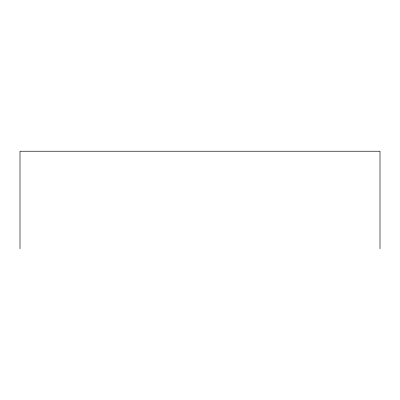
<?xml version="1.0" encoding="UTF-8"?>
<svg xmlns="http://www.w3.org/2000/svg" width="400" height="400" viewBox="0 0 400 400"><rect width="100%" height="100%" fill="white"/><g stroke="black" fill="none" stroke-linecap="round" stroke-linejoin="round"><path stroke-width="0.6" d="M380 248.765L380 151.235L20 151.235L20 248.765"/></g></svg>
